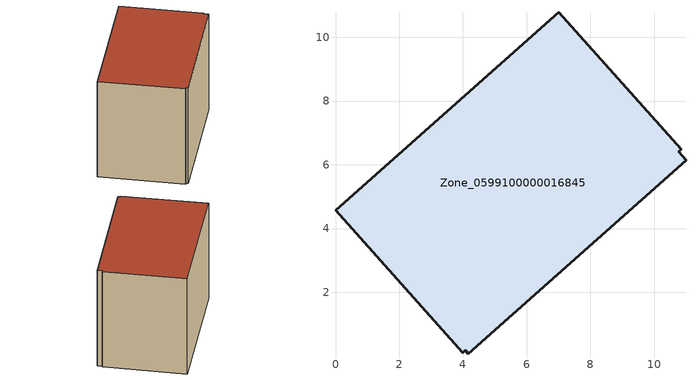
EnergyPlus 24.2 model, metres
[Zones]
Zone_0599100000016845
 floor ground (C_G): 10.85,6.48 10.77,6.41 11,6.15 4.17,0.07 4.08,0.18 4,0.11 0,4.58 7.01,10.79 z0
 wall outside (C_F): 10.77,6.41 10.85,6.48 7.01,10.79 0,4.58 4,0.11 4.08,0.18 4.17,0.07 11,6.15 10.77,6.41 z0:7.63
 roof outside (C_R): 11,6.15 10.77,6.41 10.85,6.48 7.01,10.79 0,4.58 4,0.11 4.08,0.18 4.17,0.07 z7.63
[BUILDING]
Pand.0599100000016845: North Axis=0; Terrain=City; Loads Convergence Tolerance Value=0.04; Temperature Convergence Tolerance Value=0.4; Solar Distribution=FullExterior; Maximum Number of Warmup Days=25; Minimum Number of Warmup Days=1
[Site:Location]
Rotterdam.The.Hague.AP_ZH_NLD Design_Conditions: Latitude=51.96; Longitude=4.45; Time Zone=1; Elevation=-4.5
[SITE:GROUNDTEMPERATURE:BUILDINGSURFACE]
18, 18, 18, 18, 18, 18, 18, 18, 18, 18, 18, 18
[MATERIAL] Thermal Absorptance=0.9; Solar Absorptance=0.7; Visible Absorptance=0.7
Name | Roughness | Thickness | Conductivity | Density | Specific Heat
G.TC.1965-1974 | MediumSmooth | 0.15 | 0.882353 | 540 | 1210
F.TC.1965-1974 | Rough | 0.3 | 0.697674 | 1920 | 840
R.TC.1965-1974 | MediumRough | 0.2 | 0.232558 | 1500 | 1000
[CONSTRUCTION]
C_G: G.TC.1965-1974
C_F: F.TC.1965-1974
C_R: R.TC.1965-1974
[ZONE]
Zone_0599100000016845: Type=1; Multiplier=1; Ceiling Height=Autocalculate; Volume=Autocalculate; Floor Area=autocalculate; Part of Total Floor Area=Yes
[ZONEINFILTRATION:DESIGNFLOWRATE]
Infil_Zone_0599100000016845: Zone or ZoneList or Space or SpaceList=Zone_0599100000016845; Schedule=AlwaysOn; Design Flow Rate Calculation Method=Flow/Area; Flow Rate per Floor Area=0.003; Constant Term Coefficient=1; Temperature Term Coefficient=0; Velocity Term Coefficient=0; Velocity Squared Term Coefficient=0
[HVACTEMPLATE:ZONE:IDEALLOADSAIRSYSTEM]
Zone_0599100000016845: Maximum Heating Supply Air Temperature=50; Minimum Cooling Supply Air Temperature=13; Maximum Heating Supply Air Humidity Ratio=0.0156; Minimum Cooling Supply Air Humidity Ratio=0.0077; Heating Limit=NoLimit; Cooling Limit=NoLimit; Dehumidification Control Type=ConstantSensibleHeatRatio; Cooling Sensible Heat Ratio=0.7; Dehumidification Setpoint=60; Humidification Control Type=None; Humidification Setpoint=30; Outdoor Air Method=None; Outdoor Air Flow Rate per Person=0.00944; Outdoor Air Flow Rate per Zone Floor Area=0; Outdoor Air Flow Rate per Zone=0; Demand Controlled Ventilation Type=None; Outdoor Air Economizer Type=NoEconomizer; Heat Recovery Type=None; Sensible Heat Recovery Effectiveness=0.7; Latent Heat Recovery Effectiveness=0.65
[ZONECONTROL:THERMOSTAT]
ThermostatControl_Zone_0599100000016845: Zone or ZoneList=Zone_0599100000016845; Control Type Schedule=DualSetpointControlType; Control 1=Thermostat_Zone_0599100000016845; Temperature Difference Between Cutout And Setpoint=0
[THERMOSTATSETPOINT:DUALSETPOINT]
Thermostat_Zone_0599100000016845: Heating Setpoint Temperature Schedule=HeatingSetpoint_Zone_0599100000016845; Cooling Setpoint Temperature Schedule=CoolingSetpoint_Zone_0599100000016845
[SCHEDULE:COMPACT]
HeatingSetpoint_Zone_0599100000016845: Through: 12/31, For: AllDays, Until: 24:00, 21
CoolingSetpoint_Zone_0599100000016845: Through: 12/31, For: AllDays, Until: 24:00, 24
DualSetpointControlType: Through: 12/31, For: AllDays, Until: 24:00, 4
AlwaysOn: Through: 12/31, For: AllDays, Until: 24:00, 1
